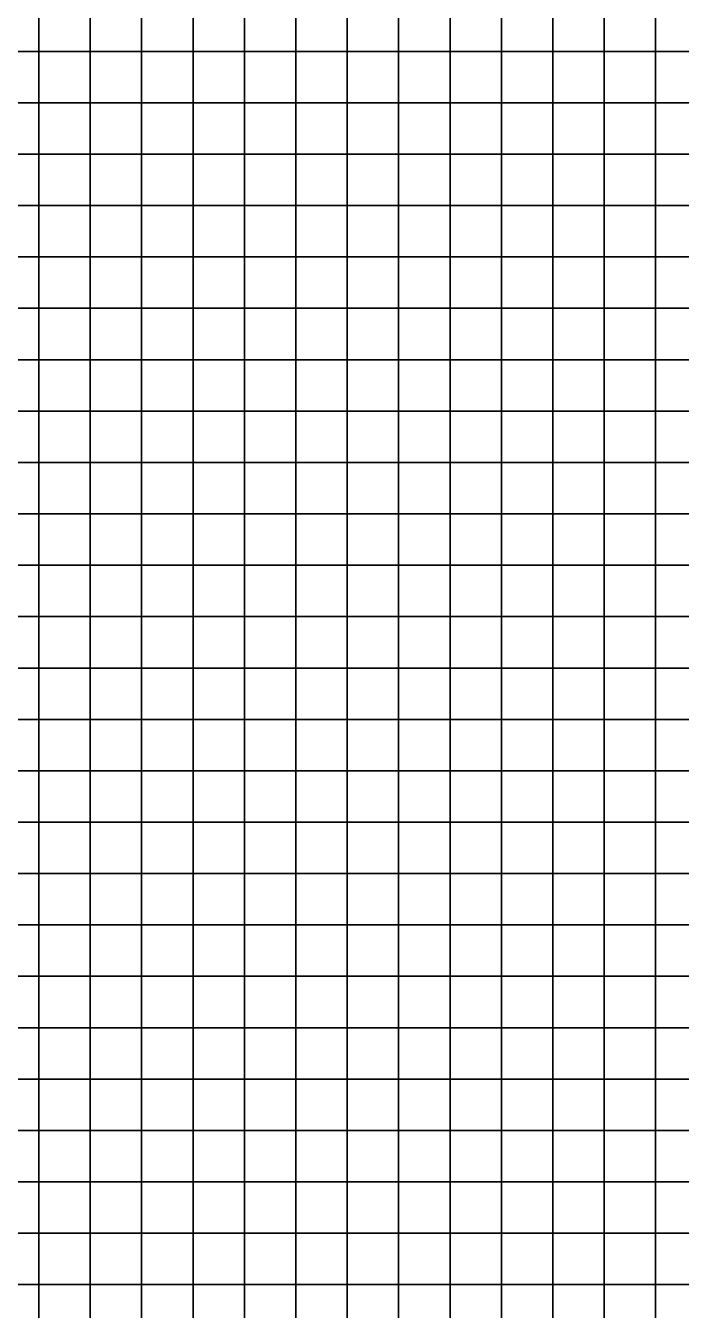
# Model space of a CAD drawing. Extents: x -32000 to 32000, y -32000 to 32000.
# Drawn here: x -23843 to -15680, y -15680 to 320 of the extents above; entities that cross this region are included whole.
import ezdxf

# ---------------------------------------------------------------- set-up
doc = ezdxf.new("R2010")
doc.units = 0

msp = doc.modelspace()

# ---------------------------------------------------------------- linework, layer by layer
at = {"color": 1}
for points in [[(-24320, 0, 2776.5388), (-23680, 0, 2775.2131), (-23680, 640, 2772.0132), (-24320, 640, 2773.3389)], [(-23680, 0, 2775.2131), (-23040, 0, 2773.8879), (-23040, 640, 2770.688), (-23680, 640, 2772.0132)], [(-23040, 0, 2773.8879), (-22400, 0, 2772.5625), (-22400, 640, 2769.3625), (-23040, 640, 2770.688)], [(-22400, 0, 2772.5625), (-21760, 0, 2771.2371), (-21760, 640, 2768.0371), (-22400, 640, 2769.3625)], [(-21760, 0, 2771.2371), (-21120, 0, 2769.9116), (-21120, 640, 2766.7117), (-21760, 640, 2768.0371)], [(-21120, 0, 2769.9116), (-20480, 0, 2768.5862), (-20480, 640, 2765.3862), (-21120, 640, 2766.7117)], [(-20480, 0, 2768.5862), (-19840, 0, 2767.2607), (-19840, 640, 2764.0608), (-20480, 640, 2765.3862)], [(-19840, 0, 2767.2607), (-19200, 0, 2765.9353), (-19200, 640, 2762.7354), (-19840, 640, 2764.0608)], [(-19200, 0, 2765.9353), (-18560, 0, 2764.6096), (-18560, 640, 2761.4097), (-19200, 640, 2762.7354)], [(-18560, 0, 2764.6096), (-17920, 0, 2763.2842), (-17920, 640, 2760.0842), (-18560, 640, 2761.4097)], [(-17920, 0, 2763.2842), (-17280, 0, 2761.959), (-17280, 640, 2758.759), (-17920, 640, 2760.0842)], [(-17280, 0, 2761.959), (-16640, 0, 2760.6335), (-16640, 640, 2757.4336), (-17280, 640, 2758.759)], [(-16640, 0, 2760.6335), (-16000, 0, 2759.3081), (-16000, 640, 2756.1082), (-16640, 640, 2757.4336)], [(-16000, 0, 2759.3081), (-15360, 0, 2757.9827), (-15360, 640, 2754.7827), (-16000, 640, 2756.1082)], [(-24320, -640.002, 2779.7385), (-23680, -640.002, 2778.4131), (-23680, 0, 2775.2131), (-24320, 0, 2776.5388)], [(-23680, -640.002, 2778.4131), (-23040, -640.002, 2777.0879), (-23040, 0, 2773.8879), (-23680, 0, 2775.2131)], [(-23040, -640.002, 2777.0879), (-22400, -640.002, 2775.7625), (-22400, 0, 2772.5625), (-23040, 0, 2773.8879)], [(-22400, -640.002, 2775.7625), (-21760, -640.002, 2774.437), (-21760, 0, 2771.2371), (-22400, 0, 2772.5625)], [(-21760, -640.002, 2774.437), (-21120, -640.002, 2773.1116), (-21120, 0, 2769.9116), (-21760, 0, 2771.2371)], [(-21120, -640.002, 2773.1116), (-20480, -640.002, 2771.7861), (-20480, 0, 2768.5862), (-21120, 0, 2769.9116)], [(-20480, -640.002, 2771.7861), (-19840, -640.002, 2770.4607), (-19840, 0, 2767.2607), (-20480, 0, 2768.5862)], [(-19840, -640.002, 2770.4607), (-19200, -640.002, 2769.1353), (-19200, 0, 2765.9353), (-19840, 0, 2767.2607)], [(-19200, -640.002, 2769.1353), (-18560, -640.002, 2767.8096), (-18560, 0, 2764.6096), (-19200, 0, 2765.9353)], [(-18560, -640.002, 2767.8096), (-17920, -640.002, 2766.4844), (-17920, 0, 2763.2842), (-18560, 0, 2764.6096)], [(-17920, -640.002, 2766.4844), (-17280, -640.002, 2765.1589), (-17280, 0, 2761.959), (-17920, 0, 2763.2842)], [(-17280, -640.002, 2765.1589), (-16640, -640.002, 2763.8335), (-16640, 0, 2760.6335), (-17280, 0, 2761.959)], [(-16640, -640.002, 2763.8335), (-16000, -640.002, 2762.5081), (-16000, 0, 2759.3081), (-16640, 0, 2760.6335)], [(-16000, -640.002, 2762.5081), (-15360, -640.002, 2761.1826), (-15360, 0, 2757.9827), (-16000, 0, 2759.3081)], [(-24320, -1280, 2782.9385), (-23680, -1280, 2781.6133), (-23680, -640.002, 2778.4131), (-24320, -640.002, 2779.7385)], [(-23680, -1280, 2781.6133), (-23040, -1280, 2780.2878), (-23040, -640.002, 2777.0879), (-23680, -640.002, 2778.4131)], [(-23040, -1280, 2780.2878), (-22400, -1280, 2778.9624), (-22400, -640.002, 2775.7625), (-23040, -640.002, 2777.0879)], [(-22400, -1280, 2778.9624), (-21760, -1280, 2777.637), (-21760, -640.002, 2774.437), (-22400, -640.002, 2775.7625)], [(-21760, -1280, 2777.637), (-21120, -1280, 2776.3115), (-21120, -640.002, 2773.1116), (-21760, -640.002, 2774.437)], [(-21120, -1280, 2776.3115), (-20480, -1280, 2774.9861), (-20480, -640.002, 2771.7861), (-21120, -640.002, 2773.1116)], [(-20480, -1280, 2774.9861), (-19840, -1280, 2773.6606), (-19840, -640.002, 2770.4607), (-20480, -640.002, 2771.7861)], [(-19840, -1280, 2773.6606), (-19200, -1280, 2772.335), (-19200, -640.002, 2769.1353), (-19840, -640.002, 2770.4607)], [(-19200, -1280, 2772.335), (-18560, -1280, 2771.0095), (-18560, -640.002, 2767.8096), (-19200, -640.002, 2769.1353)], [(-18560, -1280, 2771.0095), (-17920, -1280, 2769.6843), (-17920, -640.002, 2766.4844), (-18560, -640.002, 2767.8096)], [(-17920, -1280, 2769.6843), (-17280, -1280, 2768.3589), (-17280, -640.002, 2765.1589), (-17920, -640.002, 2766.4844)], [(-17280, -1280, 2768.3589), (-16640, -1280, 2767.0334), (-16640, -640.002, 2763.8335), (-17280, -640.002, 2765.1589)], [(-16640, -1280, 2767.0334), (-16000, -1280, 2765.708), (-16000, -640.002, 2762.5081), (-16640, -640.002, 2763.8335)], [(-16000, -1280, 2765.708), (-15360, -1280, 2764.3826), (-15360, -640.002, 2761.1826), (-16000, -640.002, 2762.5081)], [(-24320, -1920, 2786.1384), (-23680, -1920, 2784.8132), (-23680, -1280, 2781.6133), (-24320, -1280, 2782.9385)], [(-23680, -1920, 2784.8132), (-23040, -1920, 2783.4878), (-23040, -1280, 2780.2878), (-23680, -1280, 2781.6133)], [(-23040, -1920, 2783.4878), (-22400, -1920, 2782.1624), (-22400, -1280, 2778.9624), (-23040, -1280, 2780.2878)], [(-22400, -1920, 2782.1624), (-21760, -1920, 2780.8369), (-21760, -1280, 2777.637), (-22400, -1280, 2778.9624)], [(-21760, -1920, 2780.8369), (-21120, -1920, 2779.5115), (-21120, -1280, 2776.3115), (-21760, -1280, 2777.637)], [(-21120, -1920, 2779.5115), (-20480, -1920, 2778.186), (-20480, -1280, 2774.9861), (-21120, -1280, 2776.3115)], [(-20480, -1920, 2778.186), (-19840, -1920, 2776.8606), (-19840, -1280, 2773.6606), (-20480, -1280, 2774.9861)], [(-19840, -1920, 2776.8606), (-19200, -1920, 2775.5349), (-19200, -1280, 2772.335), (-19840, -1280, 2773.6606)], [(-19200, -1920, 2775.5349), (-18560, -1920, 2774.2095), (-18560, -1280, 2771.0095), (-19200, -1280, 2772.335)], [(-18560, -1920, 2774.2095), (-17920, -1920, 2772.8843), (-17920, -1280, 2769.6843), (-18560, -1280, 2771.0095)], [(-17920, -1920, 2772.8843), (-17280, -1920, 2771.5588), (-17280, -1280, 2768.3589), (-17920, -1280, 2769.6843)], [(-17280, -1920, 2771.5588), (-16640, -1920, 2770.2334), (-16640, -1280, 2767.0334), (-17280, -1280, 2768.3589)], [(-16640, -1920, 2770.2334), (-16000, -1920, 2768.908), (-16000, -1280, 2765.708), (-16640, -1280, 2767.0334)], [(-16000, -1920, 2768.908), (-15360, -1920, 2767.5825), (-15360, -1280, 2764.3826), (-16000, -1280, 2765.708)], [(-24320, -2560.002, 2877.4958), (-23680, -2560.002, 2798.6965), (-23680, -1920, 2784.8132), (-24320, -1920, 2786.1384)], [(-23680, -2560.002, 2798.6965), (-23040, -2560.002, 2786.6877), (-23040, -1920, 2783.4878), (-23680, -1920, 2784.8132)], [(-23040, -2560.002, 2786.6877), (-22400, -2560.002, 2785.3623), (-22400, -1920, 2782.1624), (-23040, -1920, 2783.4878)], [(-22400, -2560.002, 2785.3623), (-21760, -2560.002, 2784.0369), (-21760, -1920, 2780.8369), (-22400, -1920, 2782.1624)], [(-21760, -2560.002, 2784.0369), (-21120, -2560.002, 2782.7114), (-21120, -1920, 2779.5115), (-21760, -1920, 2780.8369)], [(-21120, -2560.002, 2782.7114), (-20480, -2560.002, 2781.386), (-20480, -1920, 2778.186), (-21120, -1920, 2779.5115)], [(-20480, -2560.002, 2781.386), (-19840, -2560.002, 2780.0605), (-19840, -1920, 2776.8606), (-20480, -1920, 2778.186)], [(-19840, -2560.002, 2780.0605), (-19200, -2560.002, 2778.7349), (-19200, -1920, 2775.5349), (-19840, -1920, 2776.8606)], [(-19200, -2560.002, 2778.7349), (-18560, -2560.002, 2777.4097), (-18560, -1920, 2774.2095), (-19200, -1920, 2775.5349)], [(-18560, -2560.002, 2777.4097), (-17920, -2560.002, 2776.0842), (-17920, -1920, 2772.8843), (-18560, -1920, 2774.2095)], [(-17920, -2560.002, 2776.0842), (-17280, -2560.002, 2774.7588), (-17280, -1920, 2771.5588), (-17920, -1920, 2772.8843)], [(-17280, -2560.002, 2774.7588), (-16640, -2560.002, 2773.4333), (-16640, -1920, 2770.2334), (-17280, -1920, 2771.5588)], [(-16640, -2560.002, 2773.4333), (-16000, -2560.002, 2772.1079), (-16000, -1920, 2768.908), (-16640, -1920, 2770.2334)], [(-16000, -2560.002, 2772.1079), (-15360, -2560.002, 2770.7825), (-15360, -1920, 2767.5825), (-16000, -1920, 2768.908)], [(-24320, -3200, 3266.9639), (-23680, -3200, 2997.9094), (-23680, -2560.002, 2798.6965), (-24320, -2560.002, 2877.4958)], [(-23680, -3200, 2997.9094), (-23040, -3200, 2824.125), (-23040, -2560.002, 2786.6877), (-23680, -2560.002, 2798.6965)], [(-23040, -3200, 2824.125), (-22400, -3200, 2788.5623), (-22400, -2560.002, 2785.3623), (-23040, -2560.002, 2786.6877)], [(-22400, -3200, 2788.5623), (-21760, -3200, 2787.2368), (-21760, -2560.002, 2784.0369), (-22400, -2560.002, 2785.3623)], [(-21760, -3200, 2787.2368), (-21120, -3200, 2785.9114), (-21120, -2560.002, 2782.7114), (-21760, -2560.002, 2784.0369)], [(-21120, -3200, 2785.9114), (-20480, -3200, 2784.5859), (-20480, -2560.002, 2781.386), (-21120, -2560.002, 2782.7114)], [(-20480, -3200, 2784.5859), (-19840, -3200, 2783.2603), (-19840, -2560.002, 2780.0605), (-20480, -2560.002, 2781.386)], [(-19840, -3200, 2783.2603), (-19200, -3200, 2781.9348), (-19200, -2560.002, 2778.7349), (-19840, -2560.002, 2780.0605)], [(-19200, -3200, 2781.9348), (-18560, -3200, 2780.6096), (-18560, -2560.002, 2777.4097), (-19200, -2560.002, 2778.7349)], [(-18560, -3200, 2780.6096), (-17920, -3200, 2779.2842), (-17920, -2560.002, 2776.0842), (-18560, -2560.002, 2777.4097)], [(-17920, -3200, 2779.2842), (-17280, -3200, 2777.9587), (-17280, -2560.002, 2774.7588), (-17920, -2560.002, 2776.0842)], [(-17280, -3200, 2777.9587), (-16640, -3200, 2776.6333), (-16640, -2560.002, 2773.4333), (-17280, -2560.002, 2774.7588)], [(-16640, -3200, 2776.6333), (-16000, -3200, 2775.3079), (-16000, -2560.002, 2772.1079), (-16640, -2560.002, 2773.4333)], [(-16000, -3200, 2775.3079), (-15360, -3200, 2773.9824), (-15360, -2560.002, 2770.7825), (-16000, -2560.002, 2772.1079)], [(-24320, -3840, 3433.5227), (-23680, -3840, 3133.0798), (-23680, -3200, 2997.9094), (-24320, -3200, 3266.9639)], [(-23680, -3840, 3133.0798), (-23040, -3840, 2867.1921), (-23040, -3200, 2824.125), (-23680, -3200, 2997.9094)], [(-23040, -3840, 2867.1921), (-22400, -3840, 2791.7622), (-22400, -3200, 2788.5623), (-23040, -3200, 2824.125)], [(-22400, -3840, 2791.7622), (-21760, -3840, 2790.4368), (-21760, -3200, 2787.2368), (-22400, -3200, 2788.5623)], [(-21760, -3840, 2790.4368), (-21120, -3840, 2789.1113), (-21120, -3200, 2785.9114), (-21760, -3200, 2787.2368)], [(-21120, -3840, 2789.1113), (-20480, -3840, 2787.7859), (-20480, -3200, 2784.5859), (-21120, -3200, 2785.9114)], [(-20480, -3840, 2787.7859), (-19840, -3840, 2786.4602), (-19840, -3200, 2783.2603), (-20480, -3200, 2784.5859)], [(-19840, -3840, 2786.4602), (-19200, -3840, 2785.1348), (-19200, -3200, 2781.9348), (-19840, -3200, 2783.2603)], [(-19200, -3840, 2785.1348), (-18560, -3840, 2783.8096), (-18560, -3200, 2780.6096), (-19200, -3200, 2781.9348)], [(-18560, -3840, 2783.8096), (-17920, -3840, 2782.4841), (-17920, -3200, 2779.2842), (-18560, -3200, 2780.6096)], [(-17920, -3840, 2782.4841), (-17280, -3840, 2781.1587), (-17280, -3200, 2777.9587), (-17920, -3200, 2779.2842)], [(-17280, -3840, 2781.1587), (-16640, -3840, 2779.8333), (-16640, -3200, 2776.6333), (-17280, -3200, 2777.9587)], [(-16640, -3840, 2779.8333), (-16000, -3840, 2778.5078), (-16000, -3200, 2775.3079), (-16640, -3200, 2776.6333)], [(-16000, -3840, 2778.5078), (-15360, -3840, 2777.1824), (-15360, -3200, 2773.9824), (-16000, -3200, 2775.3079)], [(-24320, -4480.002, 3327.0027), (-23680, -4480.002, 3121.3005), (-23680, -3840, 3133.0798), (-24320, -3840, 3433.5227)], [(-23680, -4480.002, 3121.3005), (-23040, -4480.002, 2866.8687), (-23040, -3840, 2867.1921), (-23680, -3840, 3133.0798)], [(-23040, -4480.002, 2866.8687), (-22400, -4480.002, 2794.9622), (-22400, -3840, 2791.7622), (-23040, -3840, 2867.1921)], [(-22400, -4480.002, 2794.9622), (-21760, -4480.002, 2793.6367), (-21760, -3840, 2790.4368), (-22400, -3840, 2791.7622)], [(-21760, -4480.002, 2793.6367), (-21120, -4480.002, 2792.3113), (-21120, -3840, 2789.1113), (-21760, -3840, 2790.4368)], [(-21120, -4480.002, 2792.3113), (-20480, -4480.002, 2790.9858), (-20480, -3840, 2787.7859), (-21120, -3840, 2789.1113)], [(-20480, -4480.002, 2790.9858), (-19840, -4480.002, 2789.6602), (-19840, -3840, 2786.4602), (-20480, -3840, 2787.7859)], [(-19840, -4480.002, 2789.6602), (-19200, -4480.002, 2788.335), (-19200, -3840, 2785.1348), (-19840, -3840, 2786.4602)], [(-19200, -4480.002, 2788.335), (-18560, -4480.002, 2787.0095), (-18560, -3840, 2783.8096), (-19200, -3840, 2785.1348)], [(-18560, -4480.002, 2787.0095), (-17920, -4480.002, 2785.6841), (-17920, -3840, 2782.4841), (-18560, -3840, 2783.8096)], [(-17920, -4480.002, 2785.6841), (-17280, -4480.002, 2784.3586), (-17280, -3840, 2781.1587), (-17920, -3840, 2782.4841)], [(-17280, -4480.002, 2784.3586), (-16640, -4480.002, 2783.0332), (-16640, -3840, 2779.8333), (-17280, -3840, 2781.1587)], [(-16640, -4480.002, 2783.0332), (-16000, -4480.002, 2781.7078), (-16000, -3840, 2778.5078), (-16640, -3840, 2779.8333)], [(-16000, -4480.002, 2781.7078), (-15360, -4480.002, 2780.3823), (-15360, -3840, 2777.1824), (-16000, -3840, 2778.5078)], [(-24320, -5120, 3555.0815), (-23680, -5120, 3305.8391), (-23680, -4480.002, 3121.3005), (-24320, -4480.002, 3327.0027)], [(-23680, -5120, 3305.8391), (-23040, -5120, 2942.7878), (-23040, -4480.002, 2866.8687), (-23680, -4480.002, 3121.3005)], [(-23040, -5120, 2942.7878), (-22400, -5120, 2805.5198), (-22400, -4480.002, 2794.9622), (-23040, -4480.002, 2866.8687)], [(-22400, -5120, 2805.5198), (-21760, -5120, 2796.8367), (-21760, -4480.002, 2793.6367), (-22400, -4480.002, 2794.9622)], [(-21760, -5120, 2796.8367), (-21120, -5120, 2795.5112), (-21120, -4480.002, 2792.3113), (-21760, -4480.002, 2793.6367)], [(-21120, -5120, 2795.5112), (-20480, -5120, 2794.1855), (-20480, -4480.002, 2790.9858), (-21120, -4480.002, 2792.3113)], [(-20480, -5120, 2794.1855), (-19840, -5120, 2792.8601), (-19840, -4480.002, 2789.6602), (-20480, -4480.002, 2790.9858)], [(-19840, -5120, 2792.8601), (-19200, -5120, 2791.5349), (-19200, -4480.002, 2788.335), (-19840, -4480.002, 2789.6602)], [(-19200, -5120, 2791.5349), (-18560, -5120, 2790.2095), (-18560, -4480.002, 2787.0095), (-19200, -4480.002, 2788.335)], [(-18560, -5120, 2790.2095), (-17920, -5120, 2788.884), (-17920, -4480.002, 2785.6841), (-18560, -4480.002, 2787.0095)], [(-17920, -5120, 2788.884), (-17280, -5120, 2787.5586), (-17280, -4480.002, 2784.3586), (-17920, -4480.002, 2785.6841)], [(-17280, -5120, 2787.5586), (-16640, -5120, 2786.2332), (-16640, -4480.002, 2783.0332), (-17280, -4480.002, 2784.3586)], [(-16640, -5120, 2786.2332), (-16000, -5120, 2784.9077), (-16000, -4480.002, 2781.7078), (-16640, -4480.002, 2783.0332)], [(-16000, -5120, 2784.9077), (-15360, -5120, 2783.5823), (-15360, -4480.002, 2780.3823), (-16000, -4480.002, 2781.7078)], [(-24320, -5760, 3949.1033), (-23680, -5760, 3618.7024), (-23680, -5120, 3305.8391), (-24320, -5120, 3555.0815)], [(-23680, -5760, 3618.7024), (-23040, -5760, 3166.0979), (-23040, -5120, 2942.7878), (-23680, -5120, 3305.8391)], [(-23040, -5760, 3166.0979), (-22400, -5760, 2855.0117), (-22400, -5120, 2805.5198), (-23040, -5120, 2942.7878)], [(-22400, -5760, 2855.0117), (-21760, -5760, 2800.0366), (-21760, -5120, 2796.8367), (-22400, -5120, 2805.5198)], [(-21760, -5760, 2800.0366), (-21120, -5760, 2798.7112), (-21120, -5120, 2795.5112), (-21760, -5120, 2796.8367)], [(-21120, -5760, 2798.7112), (-20480, -5760, 2797.3855), (-20480, -5120, 2794.1855), (-21120, -5120, 2795.5112)], [(-20480, -5760, 2797.3855), (-19840, -5760, 2796.0601), (-19840, -5120, 2792.8601), (-20480, -5120, 2794.1855)], [(-19840, -5760, 2796.0601), (-19200, -5760, 2794.7349), (-19200, -5120, 2791.5349), (-19840, -5120, 2792.8601)], [(-19200, -5760, 2794.7349), (-18560, -5760, 2793.4094), (-18560, -5120, 2790.2095), (-19200, -5120, 2791.5349)], [(-18560, -5760, 2793.4094), (-17920, -5760, 2792.084), (-17920, -5120, 2788.884), (-18560, -5120, 2790.2095)], [(-17920, -5760, 2792.084), (-17280, -5760, 2790.7585), (-17280, -5120, 2787.5586), (-17920, -5120, 2788.884)], [(-17280, -5760, 2790.7585), (-16640, -5760, 2789.4331), (-16640, -5120, 2786.2332), (-17280, -5120, 2787.5586)], [(-16640, -5760, 2789.4331), (-16000, -5760, 2788.1077), (-16000, -5120, 2784.9077), (-16640, -5120, 2786.2332)], [(-16000, -5760, 2788.1077), (-15360, -5760, 2786.782), (-15360, -5120, 2783.5823), (-16000, -5120, 2784.9077)], [(-24320, -6400.002, 4020.6394), (-23680, -6400.002, 3653.1929), (-23680, -5760, 3618.7024), (-24320, -5760, 3949.1033)], [(-23680, -6400.002, 3653.1929), (-23040, -6400.002, 3195.53), (-23040, -5760, 3166.0979), (-23680, -5760, 3618.7024)], [(-23040, -6400.002, 3195.53), (-22400, -6400.002, 2865.0686), (-22400, -5760, 2855.0117), (-23040, -5760, 3166.0979)], [(-22400, -6400.002, 2865.0686), (-21760, -6400.002, 2803.2366), (-21760, -5760, 2800.0366), (-22400, -5760, 2855.0117)], [(-21760, -6400.002, 2803.2366), (-21120, -6400.002, 2801.9111), (-21120, -5760, 2798.7112), (-21760, -5760, 2800.0366)], [(-21120, -6400.002, 2801.9111), (-20480, -6400.002, 2800.5854), (-20480, -5760, 2797.3855), (-21120, -5760, 2798.7112)], [(-20480, -6400.002, 2800.5854), (-19840, -6400.002, 2799.2603), (-19840, -5760, 2796.0601), (-20480, -5760, 2797.3855)], [(-19840, -6400.002, 2799.2603), (-19200, -6400.002, 2797.9348), (-19200, -5760, 2794.7349), (-19840, -5760, 2796.0601)], [(-19200, -6400.002, 2797.9348), (-18560, -6400.002, 2796.6094), (-18560, -5760, 2793.4094), (-19200, -5760, 2794.7349)], [(-18560, -6400.002, 2796.6094), (-17920, -6400.002, 2795.2839), (-17920, -5760, 2792.084), (-18560, -5760, 2793.4094)], [(-17920, -6400.002, 2795.2839), (-17280, -6400.002, 2793.9585), (-17280, -5760, 2790.7585), (-17920, -5760, 2792.084)], [(-17280, -6400.002, 2793.9585), (-16640, -6400.002, 2792.6331), (-16640, -5760, 2789.4331), (-17280, -5760, 2790.7585)], [(-16640, -6400.002, 2792.6331), (-16000, -6400.002, 2791.3076), (-16000, -5760, 2788.1077), (-16640, -5760, 2789.4331)], [(-16000, -6400.002, 2791.3076), (-15360, -6400.002, 2789.9819), (-15360, -5760, 2786.782), (-16000, -5760, 2788.1077)], [(-24320, -7040, 4211.7979), (-23680, -7040, 3673.7075), (-23680, -6400.002, 3653.1929), (-24320, -6400.002, 4020.6394)], [(-23680, -7040, 3673.7075), (-23040, -7040, 3157.4719), (-23040, -6400.002, 3195.53), (-23680, -6400.002, 3653.1929)], [(-23040, -7040, 3157.4719), (-22400, -7040, 2859.4993), (-22400, -6400.002, 2865.0686), (-23040, -6400.002, 3195.53)], [(-22400, -7040, 2859.4993), (-21760, -7040, 2806.4365), (-21760, -6400.002, 2803.2366), (-22400, -6400.002, 2865.0686)], [(-21760, -7040, 2806.4365), (-21120, -7040, 2805.1108), (-21120, -6400.002, 2801.9111), (-21760, -6400.002, 2803.2366)], [(-21120, -7040, 2805.1108), (-20480, -7040, 2803.7854), (-20480, -6400.002, 2800.5854), (-21120, -6400.002, 2801.9111)], [(-20480, -7040, 2803.7854), (-19840, -7040, 2802.4602), (-19840, -6400.002, 2799.2603), (-20480, -6400.002, 2800.5854)], [(-19840, -7040, 2802.4602), (-19200, -7040, 2801.1348), (-19200, -6400.002, 2797.9348), (-19840, -6400.002, 2799.2603)], [(-19200, -7040, 2801.1348), (-18560, -7040, 2799.8093), (-18560, -6400.002, 2796.6094), (-19200, -6400.002, 2797.9348)], [(-18560, -7040, 2799.8093), (-17920, -7040, 2798.4839), (-17920, -6400.002, 2795.2839), (-18560, -6400.002, 2796.6094)], [(-17920, -7040, 2798.4839), (-17280, -7040, 2797.1584), (-17280, -6400.002, 2793.9585), (-17920, -6400.002, 2795.2839)], [(-17280, -7040, 2797.1584), (-16640, -7040, 2795.833), (-16640, -6400.002, 2792.6331), (-17280, -6400.002, 2793.9585)], [(-16640, -7040, 2795.833), (-16000, -7040, 2794.5076), (-16000, -6400.002, 2791.3076), (-16640, -6400.002, 2792.6331)], [(-16000, -7040, 2794.5076), (-15360, -7040, 2793.1819), (-15360, -6400.002, 2789.9819), (-16000, -6400.002, 2791.3076)], [(-24320, -7680, 4345.4844), (-23680, -7680, 3613.8772), (-23680, -7040, 3673.7075), (-24320, -7040, 4211.7979)], [(-23680, -7680, 3613.8772), (-23040, -7680, 3108.2205), (-23040, -7040, 3157.4719), (-23680, -7040, 3673.7075)], [(-23040, -7680, 3108.2205), (-22400, -7680, 2891.7903), (-22400, -7040, 2859.4993), (-23040, -7040, 3157.4719)], [(-22400, -7680, 2891.7903), (-21760, -7680, 2821.4958), (-21760, -7040, 2806.4365), (-22400, -7040, 2859.4993)], [(-21760, -7680, 2821.4958), (-21120, -7680, 2808.3108), (-21120, -7040, 2805.1108), (-21760, -7040, 2806.4365)], [(-21120, -7680, 2808.3108), (-20480, -7680, 2806.9854), (-20480, -7040, 2803.7854), (-21120, -7040, 2805.1108)], [(-20480, -7680, 2806.9854), (-19840, -7680, 2805.6602), (-19840, -7040, 2802.4602), (-20480, -7040, 2803.7854)], [(-19840, -7680, 2805.6602), (-19200, -7680, 2804.3347), (-19200, -7040, 2801.1348), (-19840, -7040, 2802.4602)], [(-19200, -7680, 2804.3347), (-18560, -7680, 2803.0093), (-18560, -7040, 2799.8093), (-19200, -7040, 2801.1348)], [(-18560, -7680, 2803.0093), (-17920, -7680, 2801.6838), (-17920, -7040, 2798.4839), (-18560, -7040, 2799.8093)], [(-17920, -7680, 2801.6838), (-17280, -7680, 2800.3584), (-17280, -7040, 2797.1584), (-17920, -7040, 2798.4839)], [(-17280, -7680, 2800.3584), (-16640, -7680, 2799.033), (-16640, -7040, 2795.833), (-17280, -7040, 2797.1584)], [(-16640, -7680, 2799.033), (-16000, -7680, 2797.7073), (-16000, -7040, 2794.5076), (-16640, -7040, 2795.833)], [(-16000, -7680, 2797.7073), (-15360, -7680, 2796.3818), (-15360, -7040, 2793.1819), (-16000, -7040, 2794.5076)], [(-24320, -8320, 4305.8159), (-23680, -8320, 3684.6802), (-23680, -7680, 3613.8772), (-24320, -7680, 4345.4844)], [(-23680, -8320, 3684.6802), (-23040, -8320, 3174.3184), (-23040, -7680, 3108.2205), (-23680, -7680, 3613.8772)], [(-23040, -8320, 3174.3184), (-22400, -8320, 2962.4785), (-22400, -7680, 2891.7903), (-23040, -7680, 3108.2205)], [(-22400, -8320, 2962.4785), (-21760, -8320, 2852.0325), (-21760, -7680, 2821.4958), (-22400, -7680, 2891.7903)], [(-21760, -8320, 2852.0325), (-21120, -8320, 2811.5107), (-21120, -7680, 2808.3108), (-21760, -7680, 2821.4958)], [(-21120, -8320, 2811.5107), (-20480, -8320, 2810.1855), (-20480, -7680, 2806.9854), (-21120, -7680, 2808.3108)], [(-20480, -8320, 2810.1855), (-19840, -8320, 2808.8601), (-19840, -7680, 2805.6602), (-20480, -7680, 2806.9854)], [(-19840, -8320, 2808.8601), (-19200, -8320, 2807.5347), (-19200, -7680, 2804.3347), (-19840, -7680, 2805.6602)], [(-19200, -8320, 2807.5347), (-18560, -8320, 2806.2092), (-18560, -7680, 2803.0093), (-19200, -7680, 2804.3347)], [(-18560, -8320, 2806.2092), (-17920, -8320, 2804.8838), (-17920, -7680, 2801.6838), (-18560, -7680, 2803.0093)], [(-17920, -8320, 2804.8838), (-17280, -8320, 2803.5583), (-17280, -7680, 2800.3584), (-17920, -7680, 2801.6838)], [(-17280, -8320, 2803.5583), (-16640, -8320, 2802.2329), (-16640, -7680, 2799.033), (-17280, -7680, 2800.3584)], [(-16640, -8320, 2802.2329), (-16000, -8320, 2800.9072), (-16000, -7680, 2797.7073), (-16640, -7680, 2799.033)], [(-16000, -8320, 2800.9072), (-15360, -8320, 2799.582), (-15360, -7680, 2796.3818), (-16000, -7680, 2797.7073)], [(-24320, -8960.002, 4517.7661), (-23680, -8960.002, 4068.2029), (-23680, -8320, 3684.6802), (-24320, -8320, 4305.8159)], [(-23680, -8960.002, 4068.2029), (-23040, -8960.002, 3408.3562), (-23040, -8320, 3174.3184), (-23680, -8320, 3684.6802)], [(-23040, -8960.002, 3408.3562), (-22400, -8960.002, 2995.7563), (-22400, -8320, 2962.4785), (-23040, -8320, 3174.3184)], [(-22400, -8960.002, 2995.7563), (-21760, -8960.002, 2857.7646), (-21760, -8320, 2852.0325), (-22400, -8320, 2962.4785)], [(-21760, -8960.002, 2857.7646), (-21120, -8960.002, 2814.7107), (-21120, -8320, 2811.5107), (-21760, -8320, 2852.0325)], [(-21120, -8960.002, 2814.7107), (-20480, -8960.002, 2813.3855), (-20480, -8320, 2810.1855), (-21120, -8320, 2811.5107)], [(-20480, -8960.002, 2813.3855), (-19840, -8960.002, 2812.0601), (-19840, -8320, 2808.8601), (-20480, -8320, 2810.1855)], [(-19840, -8960.002, 2812.0601), (-19200, -8960.002, 2810.7346), (-19200, -8320, 2807.5347), (-19840, -8320, 2808.8601)], [(-19200, -8960.002, 2810.7346), (-18560, -8960.002, 2809.4092), (-18560, -8320, 2806.2092), (-19200, -8320, 2807.5347)], [(-18560, -8960.002, 2809.4092), (-17920, -8960.002, 2808.0837), (-17920, -8320, 2804.8838), (-18560, -8320, 2806.2092)], [(-17920, -8960.002, 2808.0837), (-17280, -8960.002, 2806.7583), (-17280, -8320, 2803.5583), (-17920, -8320, 2804.8838)], [(-17280, -8960.002, 2806.7583), (-16640, -8960.002, 2805.4329), (-16640, -8320, 2802.2329), (-17280, -8320, 2803.5583)], [(-16640, -8960.002, 2805.4329), (-16000, -8960.002, 2804.1072), (-16000, -8320, 2800.9072), (-16640, -8320, 2802.2329)], [(-16000, -8960.002, 2804.1072), (-15360, -8960.002, 2802.782), (-15360, -8320, 2799.582), (-16000, -8320, 2800.9072)], [(-24320, -9600, 4505.2749), (-23680, -9600, 3990.1821), (-23680, -8960.002, 4068.2029), (-24320, -8960.002, 4517.7661)], [(-23680, -9600, 3990.1821), (-23040, -9600, 3511.6816), (-23040, -8960.002, 3408.3562), (-23680, -8960.002, 4068.2029)], [(-23040, -9600, 3511.6816), (-22400, -9600, 3046.1299), (-22400, -8960.002, 2995.7563), (-23040, -8960.002, 3408.3562)], [(-22400, -9600, 3046.1299), (-21760, -9600, 2851.4417), (-21760, -8960.002, 2857.7646), (-22400, -8960.002, 2995.7563)], [(-21760, -9600, 2851.4417), (-21120, -9600, 2817.9106), (-21120, -8960.002, 2814.7107), (-21760, -8960.002, 2857.7646)], [(-21120, -9600, 2817.9106), (-20480, -9600, 2816.5854), (-20480, -8960.002, 2813.3855), (-21120, -8960.002, 2814.7107)], [(-20480, -9600, 2816.5854), (-19840, -9600, 2815.26), (-19840, -8960.002, 2812.0601), (-20480, -8960.002, 2813.3855)], [(-19840, -9600, 2815.26), (-19200, -9600, 2813.9346), (-19200, -8960.002, 2810.7346), (-19840, -8960.002, 2812.0601)], [(-19200, -9600, 2813.9346), (-18560, -9600, 2812.6091), (-18560, -8960.002, 2809.4092), (-19200, -8960.002, 2810.7346)], [(-18560, -9600, 2812.6091), (-17920, -9600, 2811.2837), (-17920, -8960.002, 2808.0837), (-18560, -8960.002, 2809.4092)], [(-17920, -9600, 2811.2837), (-17280, -9600, 2809.9583), (-17280, -8960.002, 2806.7583), (-17920, -8960.002, 2808.0837)], [(-17280, -9600, 2809.9583), (-16640, -9600, 2808.6326), (-16640, -8960.002, 2805.4329), (-17280, -8960.002, 2806.7583)], [(-16640, -9600, 2808.6326), (-16000, -9600, 2807.3071), (-16000, -8960.002, 2804.1072), (-16640, -8960.002, 2805.4329)], [(-16000, -9600, 2807.3071), (-15360, -9600, 2805.9819), (-15360, -8960.002, 2802.782), (-16000, -8960.002, 2804.1072)], [(-24320, -10240, 4284.0908), (-23680, -10240, 3831.1821), (-23680, -9600, 3990.1821), (-24320, -9600, 4505.2749)], [(-23680, -10240, 3831.1821), (-23040, -10240, 3599.9944), (-23040, -9600, 3511.6816), (-23680, -9600, 3990.1821)], [(-23040, -10240, 3599.9944), (-22400, -10240, 3135.262), (-22400, -9600, 3046.1299), (-23040, -9600, 3511.6816)], [(-22400, -10240, 3135.262), (-21760, -10240, 2861.8125), (-21760, -9600, 2851.4417), (-22400, -9600, 3046.1299)], [(-21760, -10240, 2861.8125), (-21120, -10240, 2828.8828), (-21120, -9600, 2817.9106), (-21760, -9600, 2851.4417)], [(-21120, -10240, 2828.8828), (-20480, -10240, 2820.0732), (-20480, -9600, 2816.5854), (-21120, -9600, 2817.9106)], [(-20480, -10240, 2820.0732), (-19840, -10240, 2818.46), (-19840, -9600, 2815.26), (-20480, -9600, 2816.5854)], [(-19840, -10240, 2818.46), (-19200, -10240, 2817.1345), (-19200, -9600, 2813.9346), (-19840, -9600, 2815.26)], [(-19200, -10240, 2817.1345), (-18560, -10240, 2815.8091), (-18560, -9600, 2812.6091), (-19200, -9600, 2813.9346)], [(-18560, -10240, 2815.8091), (-17920, -10240, 2814.4836), (-17920, -9600, 2811.2837), (-18560, -9600, 2812.6091)], [(-17920, -10240, 2814.4836), (-17280, -10240, 2813.1582), (-17280, -9600, 2809.9583), (-17920, -9600, 2811.2837)], [(-17280, -10240, 2813.1582), (-16640, -10240, 2811.8325), (-16640, -9600, 2808.6326), (-17280, -9600, 2809.9583)], [(-16640, -10240, 2811.8325), (-16000, -10240, 2810.5073), (-16000, -9600, 2807.3071), (-16640, -9600, 2808.6326)], [(-16000, -10240, 2810.5073), (-15360, -10240, 2809.1819), (-15360, -9600, 2805.9819), (-16000, -9600, 2807.3071)], [(-24320, -10880.002, 4269.8071), (-23680, -10880.002, 3823.8381), (-23680, -10240, 3831.1821), (-24320, -10240, 4284.0908)], [(-23680, -10880.002, 3823.8381), (-23040, -10880.002, 3483.52), (-23040, -10240, 3599.9944), (-23680, -10240, 3831.1821)], [(-23040, -10880.002, 3483.52), (-22400, -10880.002, 3080.4492), (-22400, -10240, 3135.262), (-23040, -10240, 3599.9944)], [(-22400, -10880.002, 3080.4492), (-21760, -10880.002, 2951.2761), (-21760, -10240, 2861.8125), (-22400, -10240, 3135.262)], [(-21760, -10880.002, 2951.2761), (-21120, -10880.002, 2920.2017), (-21120, -10240, 2828.8828), (-21760, -10240, 2861.8125)], [(-21120, -10880.002, 2920.2017), (-20480, -10880.002, 2840.1777), (-20480, -10240, 2820.0732), (-21120, -10240, 2828.8828)], [(-20480, -10880.002, 2840.1777), (-19840, -10880.002, 2821.6599), (-19840, -10240, 2818.46), (-20480, -10240, 2820.0732)], [(-19840, -10880.002, 2821.6599), (-19200, -10880.002, 2820.3345), (-19200, -10240, 2817.1345), (-19840, -10240, 2818.46)], [(-19200, -10880.002, 2820.3345), (-18560, -10880.002, 2819.009), (-18560, -10240, 2815.8091), (-19200, -10240, 2817.1345)], [(-18560, -10880.002, 2819.009), (-17920, -10880.002, 2817.6836), (-17920, -10240, 2814.4836), (-18560, -10240, 2815.8091)], [(-17920, -10880.002, 2817.6836), (-17280, -10880.002, 2816.3582), (-17280, -10240, 2813.1582), (-17920, -10240, 2814.4836)], [(-17280, -10880.002, 2816.3582), (-16640, -10880.002, 2815.0325), (-16640, -10240, 2811.8325), (-17280, -10240, 2813.1582)], [(-16640, -10880.002, 2815.0325), (-16000, -10880.002, 2813.7073), (-16000, -10240, 2810.5073), (-16640, -10240, 2811.8325)], [(-16000, -10880.002, 2813.7073), (-15360, -10880.002, 2852.3572), (-15360, -10240, 2809.1819), (-16000, -10240, 2810.5073)], [(-24320, -11520, 4642.3564), (-23680, -11520, 4153.0806), (-23680, -10880.002, 3823.8381), (-24320, -10880.002, 4269.8071)], [(-23680, -11520, 4153.0806), (-23040, -11520, 3710.4919), (-23040, -10880.002, 3483.52), (-23680, -10880.002, 3823.8381)], [(-23040, -11520, 3710.4919), (-22400, -11520, 3405.1787), (-22400, -10880.002, 3080.4492), (-23040, -10880.002, 3483.52)], [(-22400, -11520, 3405.1787), (-21760, -11520, 3220.0261), (-21760, -10880.002, 2951.2761), (-22400, -10880.002, 3080.4492)], [(-21760, -11520, 3220.0261), (-21120, -11520, 3027.897), (-21120, -10880.002, 2920.2017), (-21760, -10880.002, 2951.2761)], [(-21120, -11520, 3027.897), (-20480, -11520, 2852.9177), (-20480, -10880.002, 2840.1777), (-21120, -10880.002, 2920.2017)], [(-20480, -11520, 2852.9177), (-19840, -11520, 2824.8599), (-19840, -10880.002, 2821.6599), (-20480, -10880.002, 2840.1777)], [(-19840, -11520, 2824.8599), (-19200, -11520, 2823.5344), (-19200, -10880.002, 2820.3345), (-19840, -10880.002, 2821.6599)], [(-19200, -11520, 2823.5344), (-18560, -11520, 2822.209), (-18560, -10880.002, 2819.009), (-19200, -10880.002, 2820.3345)], [(-18560, -11520, 2822.209), (-17920, -11520, 2825.6152), (-17920, -10880.002, 2817.6836), (-18560, -10880.002, 2819.009)], [(-17920, -11520, 2825.6152), (-17280, -11520, 2852.6692), (-17280, -10880.002, 2816.3582), (-17920, -10880.002, 2817.6836)], [(-17280, -11520, 2852.6692), (-16640, -11520, 2866.1816), (-16640, -10880.002, 2815.0325), (-17280, -10880.002, 2816.3582)], [(-16640, -11520, 2866.1816), (-16000, -11520, 2927.3816), (-16000, -10880.002, 2813.7073), (-16640, -10880.002, 2815.0325)], [(-16000, -11520, 2927.3816), (-15360, -11520, 3138.5491), (-15360, -10880.002, 2852.3572), (-16000, -10880.002, 2813.7073)], [(-24320, -12160, 4523.7979), (-23680, -12160, 4233.3154), (-23680, -11520, 4153.0806), (-24320, -11520, 4642.3564)], [(-23680, -12160, 4233.3154), (-23040, -12160, 3986.5845), (-23040, -11520, 3710.4919), (-23680, -11520, 4153.0806)], [(-23040, -12160, 3986.5845), (-22400, -12160, 3728.0151), (-22400, -11520, 3405.1787), (-23040, -11520, 3710.4919)], [(-22400, -12160, 3728.0151), (-21760, -12160, 3315.115), (-21760, -11520, 3220.0261), (-22400, -11520, 3405.1787)], [(-21760, -12160, 3315.115), (-21120, -12160, 2974.2949), (-21120, -11520, 3027.897), (-21760, -11520, 3220.0261)], [(-21120, -12160, 2974.2949), (-20480, -12160, 2838.9858), (-20480, -11520, 2852.9177), (-21120, -11520, 3027.897)], [(-20480, -12160, 2838.9858), (-19840, -12160, 2828.1646), (-19840, -11520, 2824.8599), (-20480, -11520, 2852.9177)], [(-19840, -12160, 2828.1646), (-19200, -12160, 2826.7344), (-19200, -11520, 2823.5344), (-19840, -11520, 2824.8599)], [(-19200, -12160, 2826.7344), (-18560, -12160, 2832.3154), (-18560, -11520, 2822.209), (-19200, -11520, 2823.5344)], [(-18560, -12160, 2832.3154), (-17920, -12160, 2920.1848), (-17920, -11520, 2825.6152), (-18560, -11520, 2822.209)], [(-17920, -12160, 2920.1848), (-17280, -12160, 3031.4736), (-17280, -11520, 2852.6692), (-17920, -11520, 2825.6152)], [(-17280, -12160, 3031.4736), (-16640, -12160, 3042.2612), (-16640, -11520, 2866.1816), (-17280, -11520, 2852.6692)], [(-16640, -12160, 3042.2612), (-16000, -12160, 3206.636), (-16000, -11520, 2927.3816), (-16640, -11520, 2866.1816)], [(-16000, -12160, 3206.636), (-15360, -12160, 3466.4963), (-15360, -11520, 3138.5491), (-16000, -11520, 2927.3816)], [(-24320, -12800.002, 4207.8516), (-23680, -12800.002, 3962.5894), (-23680, -12160, 4233.3154), (-24320, -12160, 4523.7979)], [(-23680, -12800.002, 3962.5894), (-23040, -12800.002, 3826.1523), (-23040, -12160, 3986.5845), (-23680, -12160, 4233.3154)], [(-23040, -12800.002, 3826.1523), (-22400, -12800.002, 3599.2595), (-22400, -12160, 3728.0151), (-23040, -12160, 3986.5845)], [(-22400, -12800.002, 3599.2595), (-21760, -12800.002, 3223.2639), (-21760, -12160, 3315.115), (-22400, -12160, 3728.0151)], [(-21760, -12800.002, 3223.2639), (-21120, -12800.002, 2943.563), (-21120, -12160, 2974.2949), (-21760, -12160, 3315.115)], [(-21120, -12800.002, 2943.563), (-20480, -12800.002, 2858.6582), (-20480, -12160, 2838.9858), (-21120, -12160, 2974.2949)], [(-20480, -12800.002, 2858.6582), (-19840, -12800.002, 2845.5195), (-19840, -12160, 2828.1646), (-20480, -12160, 2838.9858)], [(-19840, -12800.002, 2845.5195), (-19200, -12800.002, 2862.1777), (-19200, -12160, 2826.7344), (-19840, -12160, 2828.1646)], [(-19200, -12800.002, 2862.1777), (-18560, -12800.002, 2945.4917), (-18560, -12160, 2832.3154), (-19200, -12160, 2826.7344)], [(-18560, -12800.002, 2945.4917), (-17920, -12800.002, 3098.7493), (-17920, -12160, 2920.1848), (-18560, -12160, 2832.3154)], [(-17920, -12800.002, 3098.7493), (-17280, -12800.002, 3218.0442), (-17280, -12160, 3031.4736), (-17920, -12160, 2920.1848)], [(-17280, -12800.002, 3218.0442), (-16640, -12800.002, 3292.4182), (-16640, -12160, 3042.2612), (-17280, -12160, 3031.4736)], [(-16640, -12800.002, 3292.4182), (-16000, -12800.002, 3418.5405), (-16000, -12160, 3206.636), (-16640, -12160, 3042.2612)], [(-16000, -12800.002, 3418.5405), (-15360, -12800.002, 3482.241), (-15360, -12160, 3466.4963), (-16000, -12160, 3206.636)], [(-24320, -13440, 4352.251), (-23680, -13440, 3991.167), (-23680, -12800.002, 3962.5894), (-24320, -12800.002, 4207.8516)], [(-23680, -13440, 3991.167), (-23040, -13440, 3739.8506), (-23040, -12800.002, 3826.1523), (-23680, -12800.002, 3962.5894)], [(-23040, -13440, 3739.8506), (-22400, -13440, 3535.2954), (-22400, -12800.002, 3599.2595), (-23040, -12800.002, 3826.1523)], [(-22400, -13440, 3535.2954), (-21760, -13440, 3247.5754), (-21760, -12800.002, 3223.2639), (-22400, -12800.002, 3599.2595)], [(-21760, -13440, 3247.5754), (-21120, -13440, 2977.9775), (-21120, -12800.002, 2943.563), (-21760, -12800.002, 3223.2639)], [(-21120, -13440, 2977.9775), (-20480, -13440, 2937.0432), (-20480, -12800.002, 2858.6582), (-21120, -12800.002, 2943.563)], [(-20480, -13440, 2937.0432), (-19840, -13440, 2970.6865), (-19840, -12800.002, 2845.5195), (-20480, -12800.002, 2858.6582)], [(-19840, -13440, 2970.6865), (-19200, -13440, 3024.2502), (-19200, -12800.002, 2862.1777), (-19840, -12800.002, 2845.5195)], [(-19200, -13440, 3024.2502), (-18560, -13440, 3137.8718), (-18560, -12800.002, 2945.4917), (-19200, -12800.002, 2862.1777)], [(-18560, -13440, 3137.8718), (-17920, -13440, 3183.3286), (-17920, -12800.002, 3098.7493), (-18560, -12800.002, 2945.4917)], [(-17920, -13440, 3183.3286), (-17280, -13440, 3292.6189), (-17280, -12800.002, 3218.0442), (-17920, -12800.002, 3098.7493)], [(-17280, -13440, 3292.6189), (-16640, -13440, 3537.3257), (-16640, -12800.002, 3292.4182), (-17280, -12800.002, 3218.0442)], [(-16640, -13440, 3537.3257), (-16000, -13440, 3552.9309), (-16000, -12800.002, 3418.5405), (-16640, -12800.002, 3292.4182)], [(-16000, -13440, 3552.9309), (-15360, -13440, 3483.6704), (-15360, -12800.002, 3482.241), (-16000, -12800.002, 3418.5405)], [(-24320, -14080, 4358.8838), (-23680, -14080, 4172.9448), (-23680, -13440, 3991.167), (-24320, -13440, 4352.251)], [(-23680, -14080, 4172.9448), (-23040, -14080, 3829.9172), (-23040, -13440, 3739.8506), (-23680, -13440, 3991.167)], [(-23040, -14080, 3829.9172), (-22400, -14080, 3478.2004), (-22400, -13440, 3535.2954), (-23040, -13440, 3739.8506)], [(-22400, -14080, 3478.2004), (-21760, -14080, 3179.8413), (-21760, -13440, 3247.5754), (-22400, -13440, 3535.2954)], [(-21760, -14080, 3179.8413), (-21120, -14080, 2969.446), (-21120, -13440, 2977.9775), (-21760, -13440, 3247.5754)], [(-21120, -14080, 2969.446), (-20480, -14080, 3063.1958), (-20480, -13440, 2937.0432), (-21120, -13440, 2977.9775)], [(-20480, -14080, 3063.1958), (-19840, -14080, 3192.0647), (-19840, -13440, 2970.6865), (-20480, -13440, 2937.0432)], [(-19840, -14080, 3192.0647), (-19200, -14080, 3195.7375), (-19200, -13440, 3024.2502), (-19840, -13440, 2970.6865)], [(-19200, -14080, 3195.7375), (-18560, -14080, 3177.5183), (-18560, -13440, 3137.8718), (-19200, -13440, 3024.2502)], [(-18560, -14080, 3177.5183), (-17920, -14080, 3200.6353), (-17920, -13440, 3183.3286), (-18560, -13440, 3137.8718)], [(-17920, -14080, 3200.6353), (-17280, -14080, 3413.0325), (-17280, -13440, 3292.6189), (-17920, -13440, 3183.3286)], [(-17280, -14080, 3413.0325), (-16640, -14080, 3655.7502), (-16640, -13440, 3537.3257), (-17280, -13440, 3292.6189)], [(-16640, -14080, 3655.7502), (-16000, -14080, 3630.9836), (-16000, -13440, 3552.9309), (-16640, -13440, 3537.3257)], [(-16000, -14080, 3630.9836), (-15360, -14080, 3546.8933), (-15360, -13440, 3483.6704), (-16000, -13440, 3552.9309)], [(-24320, -14720.002, 4317.3242), (-23680, -14720.002, 4270.5371), (-23680, -14080, 4172.9448), (-24320, -14080, 4358.8838)], [(-23680, -14720.002, 4270.5371), (-23040, -14720.002, 3824.043), (-23040, -14080, 3829.9172), (-23680, -14080, 4172.9448)], [(-23040, -14720.002, 3824.043), (-22400, -14720.002, 3307.4519), (-22400, -14080, 3478.2004), (-23040, -14080, 3829.9172)], [(-22400, -14720.002, 3307.4519), (-21760, -14720.002, 3056.5723), (-21760, -14080, 3179.8413), (-22400, -14080, 3478.2004)], [(-21760, -14720.002, 3056.5723), (-21120, -14720.002, 3030.9478), (-21120, -14080, 2969.446), (-21760, -14080, 3179.8413)], [(-21120, -14720.002, 3030.9478), (-20480, -14720.002, 3254.7104), (-20480, -14080, 3063.1958), (-21120, -14080, 2969.446)], [(-20480, -14720.002, 3254.7104), (-19840, -14720.002, 3307.418), (-19840, -14080, 3192.0647), (-20480, -14080, 3063.1958)], [(-19840, -14720.002, 3307.418), (-19200, -14720.002, 3190.885), (-19200, -14080, 3195.7375), (-19840, -14080, 3192.0647)], [(-19200, -14720.002, 3190.885), (-18560, -14720.002, 3180.7183), (-18560, -14080, 3177.5183), (-19200, -14080, 3195.7375)], [(-18560, -14720.002, 3180.7183), (-17920, -14720.002, 3305.2429), (-17920, -14080, 3200.6353), (-18560, -14080, 3177.5183)], [(-17920, -14720.002, 3305.2429), (-17280, -14720.002, 3543.6545), (-17280, -14080, 3413.0325), (-17920, -14080, 3200.6353)], [(-17280, -14720.002, 3543.6545), (-16640, -14720.002, 3567.9314), (-16640, -14080, 3655.7502), (-17280, -14080, 3413.0325)], [(-16640, -14720.002, 3567.9314), (-16000, -14720.002, 3540.8809), (-16000, -14080, 3630.9836), (-16640, -14080, 3655.7502)], [(-16000, -14720.002, 3540.8809), (-15360, -14720.002, 3499.9045), (-15360, -14080, 3546.8933), (-16000, -14080, 3630.9836)], [(-24320, -15360, 4081.2012), (-23680, -15360, 4045.6748), (-23680, -14720.002, 4270.5371), (-24320, -14720.002, 4317.3242)], [(-23680, -15360, 4045.6748), (-23040, -15360, 3870.6482), (-23040, -14720.002, 3824.043), (-23680, -14720.002, 4270.5371)], [(-23040, -15360, 3870.6482), (-22400, -15360, 3399.5408), (-22400, -14720.002, 3307.4519), (-23040, -14720.002, 3824.043)], [(-22400, -15360, 3399.5408), (-21760, -15360, 3035.4731), (-21760, -14720.002, 3056.5723), (-22400, -14720.002, 3307.4519)], [(-21760, -15360, 3035.4731), (-21120, -15360, 3131.6887), (-21120, -14720.002, 3030.9478), (-21760, -14720.002, 3056.5723)], [(-21120, -15360, 3131.6887), (-20480, -15360, 3397.4482), (-20480, -14720.002, 3254.7104), (-21120, -14720.002, 3030.9478)], [(-20480, -15360, 3397.4482), (-19840, -15360, 3282.9333), (-19840, -14720.002, 3307.418), (-20480, -14720.002, 3254.7104)], [(-19840, -15360, 3282.9333), (-19200, -15360, 3185.2437), (-19200, -14720.002, 3190.885), (-19840, -14720.002, 3307.418)], [(-19200, -15360, 3185.2437), (-18560, -15360, 3205.2354), (-18560, -14720.002, 3180.7183), (-19200, -14720.002, 3190.885)], [(-18560, -15360, 3205.2354), (-17920, -15360, 3449.696), (-17920, -14720.002, 3305.2429), (-18560, -14720.002, 3180.7183)], [(-17920, -15360, 3449.696), (-17280, -15360, 3595.7004), (-17280, -14720.002, 3543.6545), (-17920, -14720.002, 3305.2429)], [(-17280, -15360, 3595.7004), (-16640, -15360, 3511.9014), (-16640, -14720.002, 3567.9314), (-17280, -14720.002, 3543.6545)], [(-16640, -15360, 3511.9014), (-16000, -15360, 3507.9136), (-16000, -14720.002, 3540.8809), (-16640, -14720.002, 3567.9314)], [(-16000, -15360, 3507.9136), (-15360, -15360, 3465.3518), (-15360, -14720.002, 3499.9045), (-16000, -14720.002, 3540.8809)], [(-24320, -16000, 3717.4595), (-23680, -16000, 3748.7996), (-23680, -15360, 4045.6748), (-24320, -15360, 4081.2012)], [(-23680, -16000, 3748.7996), (-23040, -16000, 3858.9688), (-23040, -15360, 3870.6482), (-23680, -15360, 4045.6748)], [(-23040, -16000, 3858.9688), (-22400, -16000, 3619.6357), (-22400, -15360, 3399.5408), (-23040, -15360, 3870.6482)], [(-22400, -16000, 3619.6357), (-21760, -16000, 3205.2227), (-21760, -15360, 3035.4731), (-22400, -15360, 3399.5408)], [(-21760, -16000, 3205.2227), (-21120, -16000, 3302.1267), (-21120, -15360, 3131.6887), (-21760, -15360, 3035.4731)], [(-21120, -16000, 3302.1267), (-20480, -16000, 3439.635), (-20480, -15360, 3397.4482), (-21120, -15360, 3131.6887)], [(-20480, -16000, 3439.635), (-19840, -16000, 3251.1062), (-19840, -15360, 3282.9333), (-20480, -15360, 3397.4482)], [(-19840, -16000, 3251.1062), (-19200, -16000, 3206.1973), (-19200, -15360, 3185.2437), (-19840, -15360, 3282.9333)], [(-19200, -16000, 3206.1973), (-18560, -16000, 3442.2283), (-18560, -15360, 3205.2354), (-19200, -15360, 3185.2437)], [(-18560, -16000, 3442.2283), (-17920, -16000, 3609.6328), (-17920, -15360, 3449.696), (-18560, -15360, 3205.2354)], [(-17920, -16000, 3609.6328), (-17280, -16000, 3517.4641), (-17280, -15360, 3595.7004), (-17920, -15360, 3449.696)], [(-17280, -16000, 3517.4641), (-16640, -16000, 3466.2671), (-16640, -15360, 3511.9014), (-17280, -15360, 3595.7004)], [(-16640, -16000, 3466.2671), (-16000, -16000, 3510.0713), (-16000, -15360, 3507.9136), (-16640, -15360, 3511.9014)], [(-16000, -16000, 3510.0713), (-15360, -16000, 3424.8237), (-15360, -15360, 3465.3518), (-16000, -15360, 3507.9136)]]:
    msp.add_3dface(points, dxfattribs=at)

doc.saveas('drawing.dxf')
